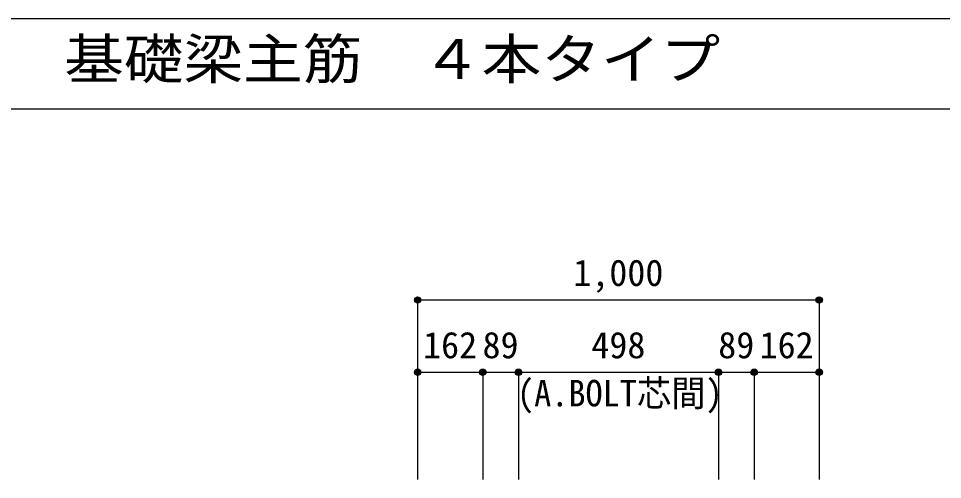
# Model space of a CAD drawing. Units: millimetres at full size, sheet at 1:30. Extents: x -5973 to 5954, y -4195 to 4201.
# Drawn here: x -942 to 1359, y 3053 to 4201 of the extents above; entities that cross this region are included whole.
import ezdxf
from ezdxf.enums import TextEntityAlignment as Align

# ---------------------------------------------------------------- set-up
doc = ezdxf.new("R2010")
doc.units = ezdxf.units.MM
doc.header["$LTSCALE"] = 30
doc.header["$PDMODE"] = 32
doc.header["$PDSIZE"] = 15
for name, color, linetype in [('0-3', 4, 'Continuous'), ('0-7', 4, 'Continuous'), ('0-D', 4, 'Continuous'), ('6-7_文字', 7, 'Continuous'), ('F-0_枠', 6, 'Continuous')]:
    doc.layers.add(name, color=color, linetype=linetype)
doc.styles.add('ＭＳ ゴシック', font='')
doc.styles.get('ＭＳ ゴシック').set_extended_font_data('MS Gothic')

msp = doc.modelspace()

# ---------------------------------------------------------------- linework, layer by layer
at = {"layer": '0-3'}
msp.add_line((52.44, 3500.34), (1052.44, 3500.34), dxfattribs=at)
at = {"layer": '0-D'}
for p, q in [((52.44, 3500.34), (52.44, 3320.34)), ((52.44, 3500.34), (52.44, 3320.34)), ((52.44, 3500.34), (1052.44, 3500.34)), ((1052.44, 3500.34), (1052.44, 3320.34)), ((52.44, 3320.34), (214.44, 3320.34)), ((52.44, 3320.34), (52.44, 3053.3)), ((214.44, 3320.34), (214.44, 3053.3)), ((214.44, 3320.34), (303.44, 3320.34)), ((303.44, 3320.34), (303.44, 3053.3)), ((303.44, 3320.34), (801.44, 3320.34)), ((303.44, 3320.34), (303.44, 3053.3)), ((801.44, 3320.34), (801.44, 3053.3)), ((801.44, 3320.34), (890.44, 3320.34)), ((890.44, 3320.34), (890.44, 3053.3)), ((890.44, 3320.34), (1052.44, 3320.34)), ((1052.44, 3320.34), (1052.44, 3053.3)), ((1052.44, 3320.34), (1052.44, 3053.3))]:
    msp.add_line(p, q, dxfattribs=at)
for centre, radius in [((52.44, 3500.34), 8), ((52.44, 3500.34), 7.2), ((52.44, 3500.34), 6.4), ((52.44, 3500.34), 5.6), ((52.44, 3500.34), 4.8), ((52.44, 3500.34), 4), ((52.44, 3500.34), 3.2), ((52.44, 3500.34), 2.4), ((52.44, 3500.34), 1.6), ((52.44, 3500.34), 0.8), ((1052.44, 3500.34), 8), ((1052.44, 3500.34), 7.2), ((1052.44, 3500.34), 6.4), ((1052.44, 3500.34), 5.6), ((1052.44, 3500.34), 4.8), ((1052.44, 3500.34), 4), ((1052.44, 3500.34), 3.2), ((1052.44, 3500.34), 2.4), ((1052.44, 3500.34), 1.6), ((1052.44, 3500.34), 0.8), ((52.44, 3320.34), 8), ((52.44, 3320.34), 7.2), ((52.44, 3320.34), 6.4), ((52.44, 3320.34), 5.6), ((52.44, 3320.34), 4.8), ((52.44, 3320.34), 4), ((52.44, 3320.34), 3.2), ((52.44, 3320.34), 2.4), ((52.44, 3320.34), 1.6), ((52.44, 3320.34), 0.8), ((214.44, 3320.34), 8), ((214.44, 3320.34), 7.2), ((214.44, 3320.34), 6.4), ((214.44, 3320.34), 5.6), ((214.44, 3320.34), 4.8), ((214.44, 3320.34), 4), ((214.44, 3320.34), 3.2), ((214.44, 3320.34), 2.4), ((214.44, 3320.34), 1.6), ((214.44, 3320.34), 0.8), ((303.44, 3320.34), 8), ((303.44, 3320.34), 7.2), ((303.44, 3320.34), 6.4), ((303.44, 3320.34), 5.6), ((303.44, 3320.34), 4.8), ((303.44, 3320.34), 4), ((303.44, 3320.34), 3.2), ((303.44, 3320.34), 2.4), ((303.44, 3320.34), 1.6), ((303.44, 3320.34), 0.8), ((801.44, 3320.34), 8), ((801.44, 3320.34), 7.2), ((801.44, 3320.34), 6.4), ((801.44, 3320.34), 5.6), ((801.44, 3320.34), 4.8), ((801.44, 3320.34), 4), ((801.44, 3320.34), 3.2), ((801.44, 3320.34), 2.4), ((801.44, 3320.34), 1.6), ((801.44, 3320.34), 0.8), ((890.44, 3320.34), 8), ((890.44, 3320.34), 7.2), ((890.44, 3320.34), 6.4), ((890.44, 3320.34), 5.6), ((890.44, 3320.34), 4.8), ((890.44, 3320.34), 4), ((890.44, 3320.34), 3.2), ((890.44, 3320.34), 2.4), ((890.44, 3320.34), 1.6), ((890.44, 3320.34), 0.8), ((1052.44, 3320.34), 8), ((1052.44, 3320.34), 7.2), ((1052.44, 3320.34), 6.4), ((1052.44, 3320.34), 5.6), ((1052.44, 3320.34), 4.8), ((1052.44, 3320.34), 4), ((1052.44, 3320.34), 3.2), ((1052.44, 3320.34), 2.4), ((1052.44, 3320.34), 1.6), ((1052.44, 3320.34), 0.8)]:
    msp.add_circle(centre, radius, dxfattribs=at)
at = {"layer": '0-D', "color": 7}
for p in [(52.44, 3500.34), (1052.44, 3500.34), (52.44, 3320.34), (214.44, 3320.34), (303.44, 3320.34), (801.44, 3320.34), (890.44, 3320.34), (1052.44, 3320.34)]:
    msp.add_point(p, dxfattribs=at)
at = {"layer": 'F-0_枠'}
msp.add_line((-5972.88, 4201.15), (5954.1, 4201.15), dxfattribs=at)
at = {"layer": 'F-0_枠', "color": 2}
msp.add_line((-5972.88, 3976.15), (3723.6, 3976.15), dxfattribs=at)

# ---------------------------------------------------------------- texts
at = {"layer": '0-7', "style": 'ＭＳ ゴシック', "width": 0.95}
msp.add_text('(A.BOLT芯間)', height=65.98, dxfattribs=at).set_placement((299.92, 3215.58), align=Align.BOTTOM_LEFT)
at = {"layer": '0-D', "style": 'ＭＳ ゴシック'}
for s, p in [('1,000', (439.94, 3515.34)), ('162', (65.94, 3335.34)), ('89', (213.94, 3335.34)), ('498', (484.94, 3335.34)), ('89', (800.94, 3335.34)), ('162', (903.94, 3335.34))]:
    msp.add_text(s, height=65.98, dxfattribs=at).set_placement(p, align=Align.BOTTOM_LEFT)
at = {"layer": '6-7_文字', "color": 2, "style": 'ＭＳ ゴシック', "width": 1.1}
msp.add_text('\u3000\u3000基礎梁主筋\u3000４本タイプ', height=98.97, dxfattribs=at).set_placement((-1124.64, 4021.15), align=Align.BOTTOM_LEFT)

doc.saveas('drawing.dxf')
